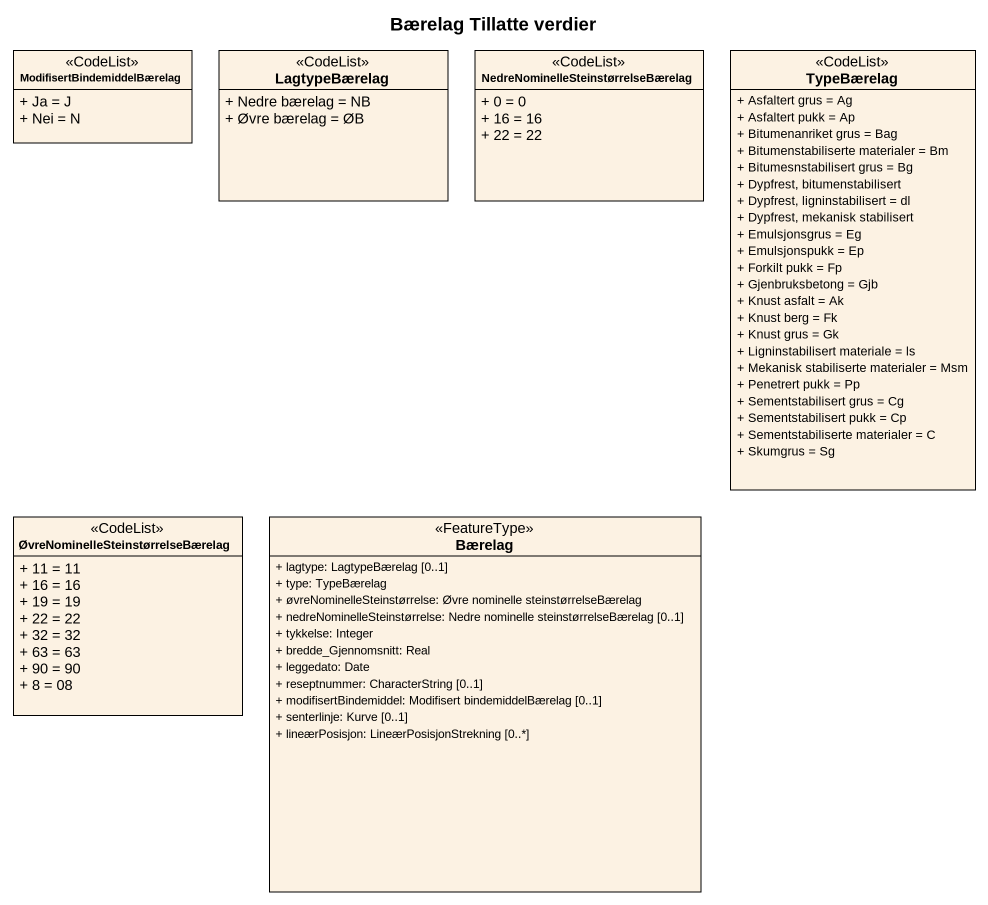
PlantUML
@startuml
title Bærelag Tillatte verdier
hide circle
hide empty members
skinparam classAttributeIconSize 0
class ModifisertBindemiddelBærelag <<CodeList>> {
  + Ja = J
  + Nei = N
}
class LagtypeBærelag <<CodeList>> {
  + Nedre bærelag = NB
  + Øvre bærelag = ØB
}
class "NedreNominelleSteinstørrelseBærelag" as NedreNominelleSteinstørrelse <<CodeList>> {
  + 0 = 0
  + 16 = 16
  + 22 = 22
}
class TypeBærelag <<CodeList>> {
  + Asfaltert grus = Ag
  + Asfaltert pukk = Ap
  + Bitumenanriket grus = Bag
  + Bitumenstabiliserte materialer = Bm
  + Bitumesnstabilisert grus = Bg
  + Dypfrest, bitumenstabilisert
  + Dypfrest, ligninstabilisert = dl
  + Dypfrest, mekanisk stabilisert
  + Emulsjonsgrus = Eg
  + Emulsjonspukk = Ep
  + Forkilt pukk = Fp
  + Gjenbruksbetong = Gjb
  + Knust asfalt = Ak
  + Knust berg = Fk
  + Knust grus = Gk
  + Ligninstabilisert materiale = ls
  + Mekanisk stabiliserte materialer = Msm
  + Penetrert pukk = Pp
  + Sementstabilisert grus = Cg
  + Sementstabilisert pukk = Cp
  + Sementstabiliserte materialer = C
  + Skumgrus = Sg
}
class "ØvreNominelleSteinstørrelseBærelag" as ØvreNominelleSteinstørrelseB <<CodeList>> {
  + 11 = 11
  + 16 = 16
  + 19 = 19
  + 22 = 22
  + 32 = 32
  + 63 = 63
  + 90 = 90
  + 8 = 08
}
class Bærelag <<FeatureType>> {
  + lagtype: LagtypeBærelag [0..1]
  + type: TypeBærelag
  + øvreNominelleSteinstørrelse: Øvre nominelle steinstørrelseBærelag
  + nedreNominelleSteinstørrelse: Nedre nominelle steinstørrelseBærelag [0..1]
  + tykkelse: Integer
  + bredde_Gjennomsnitt: Real
  + leggedato: Date
  + reseptnummer: CharacterString [0..1]
  + modifisertBindemiddel: Modifisert bindemiddelBærelag [0..1]
  + senterlinje: Kurve [0..1]
  + lineærPosisjon: LineærPosisjonStrekning [0..*]
}
@enduml
